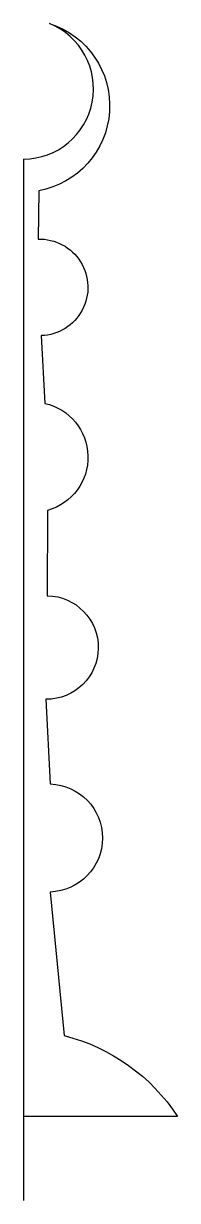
# Model space of a CAD drawing. Header units: inches. Extents: x 1.199 to 1.314, y 0.713 to 1.593.
import ezdxf

# ---------------------------------------------------------------- set-up
doc = ezdxf.new("R2010")
doc.units = ezdxf.units.IN
doc.header["$MEASUREMENT"] = 0
doc.layers.add('Layer1', color=7, linetype='Continuous', true_color=0xbc1b06)
doc.layers.add('Layer2', color=7, linetype='Continuous', true_color=0xfafaff)

msp = doc.modelspace()

# ---------------------------------------------------------------- linework, layer by layer
at = {"layer": 'Layer1'}
for p, q in [((1.19875, 1.49157), (1.19875, 0.77617)), ((1.19875, 1.46694), (1.19875, 0.71345)), ((1.19875, 1.46694), (1.19875, 1.3961))]:
    msp.add_line(p, q, dxfattribs=at)
at = {"layer": 'Layer2'}
msp.add_lwpolyline([(1.19875, 1.49157, 0.822783), (1.21827, 1.59289, -0.782783), (1.21013, 1.46795), (1.2096, 1.43181, -1.000545), (1.21204, 1.35966), (1.21475, 1.30906, -0.781385), (1.21678, 1.22912), (1.21678, 1.22912), (1.21656, 1.1653, -0.998869), (1.21558, 1.08797), (1.21881, 1.02467, -0.968589), (1.21875, 0.94391), (1.21875, 0.94391), (1.22927, 0.83662, -0.189094), (1.314, 0.77617), (1.19875, 0.77617)], format="xyb", dxfattribs=at)

doc.saveas('drawing.dxf')
